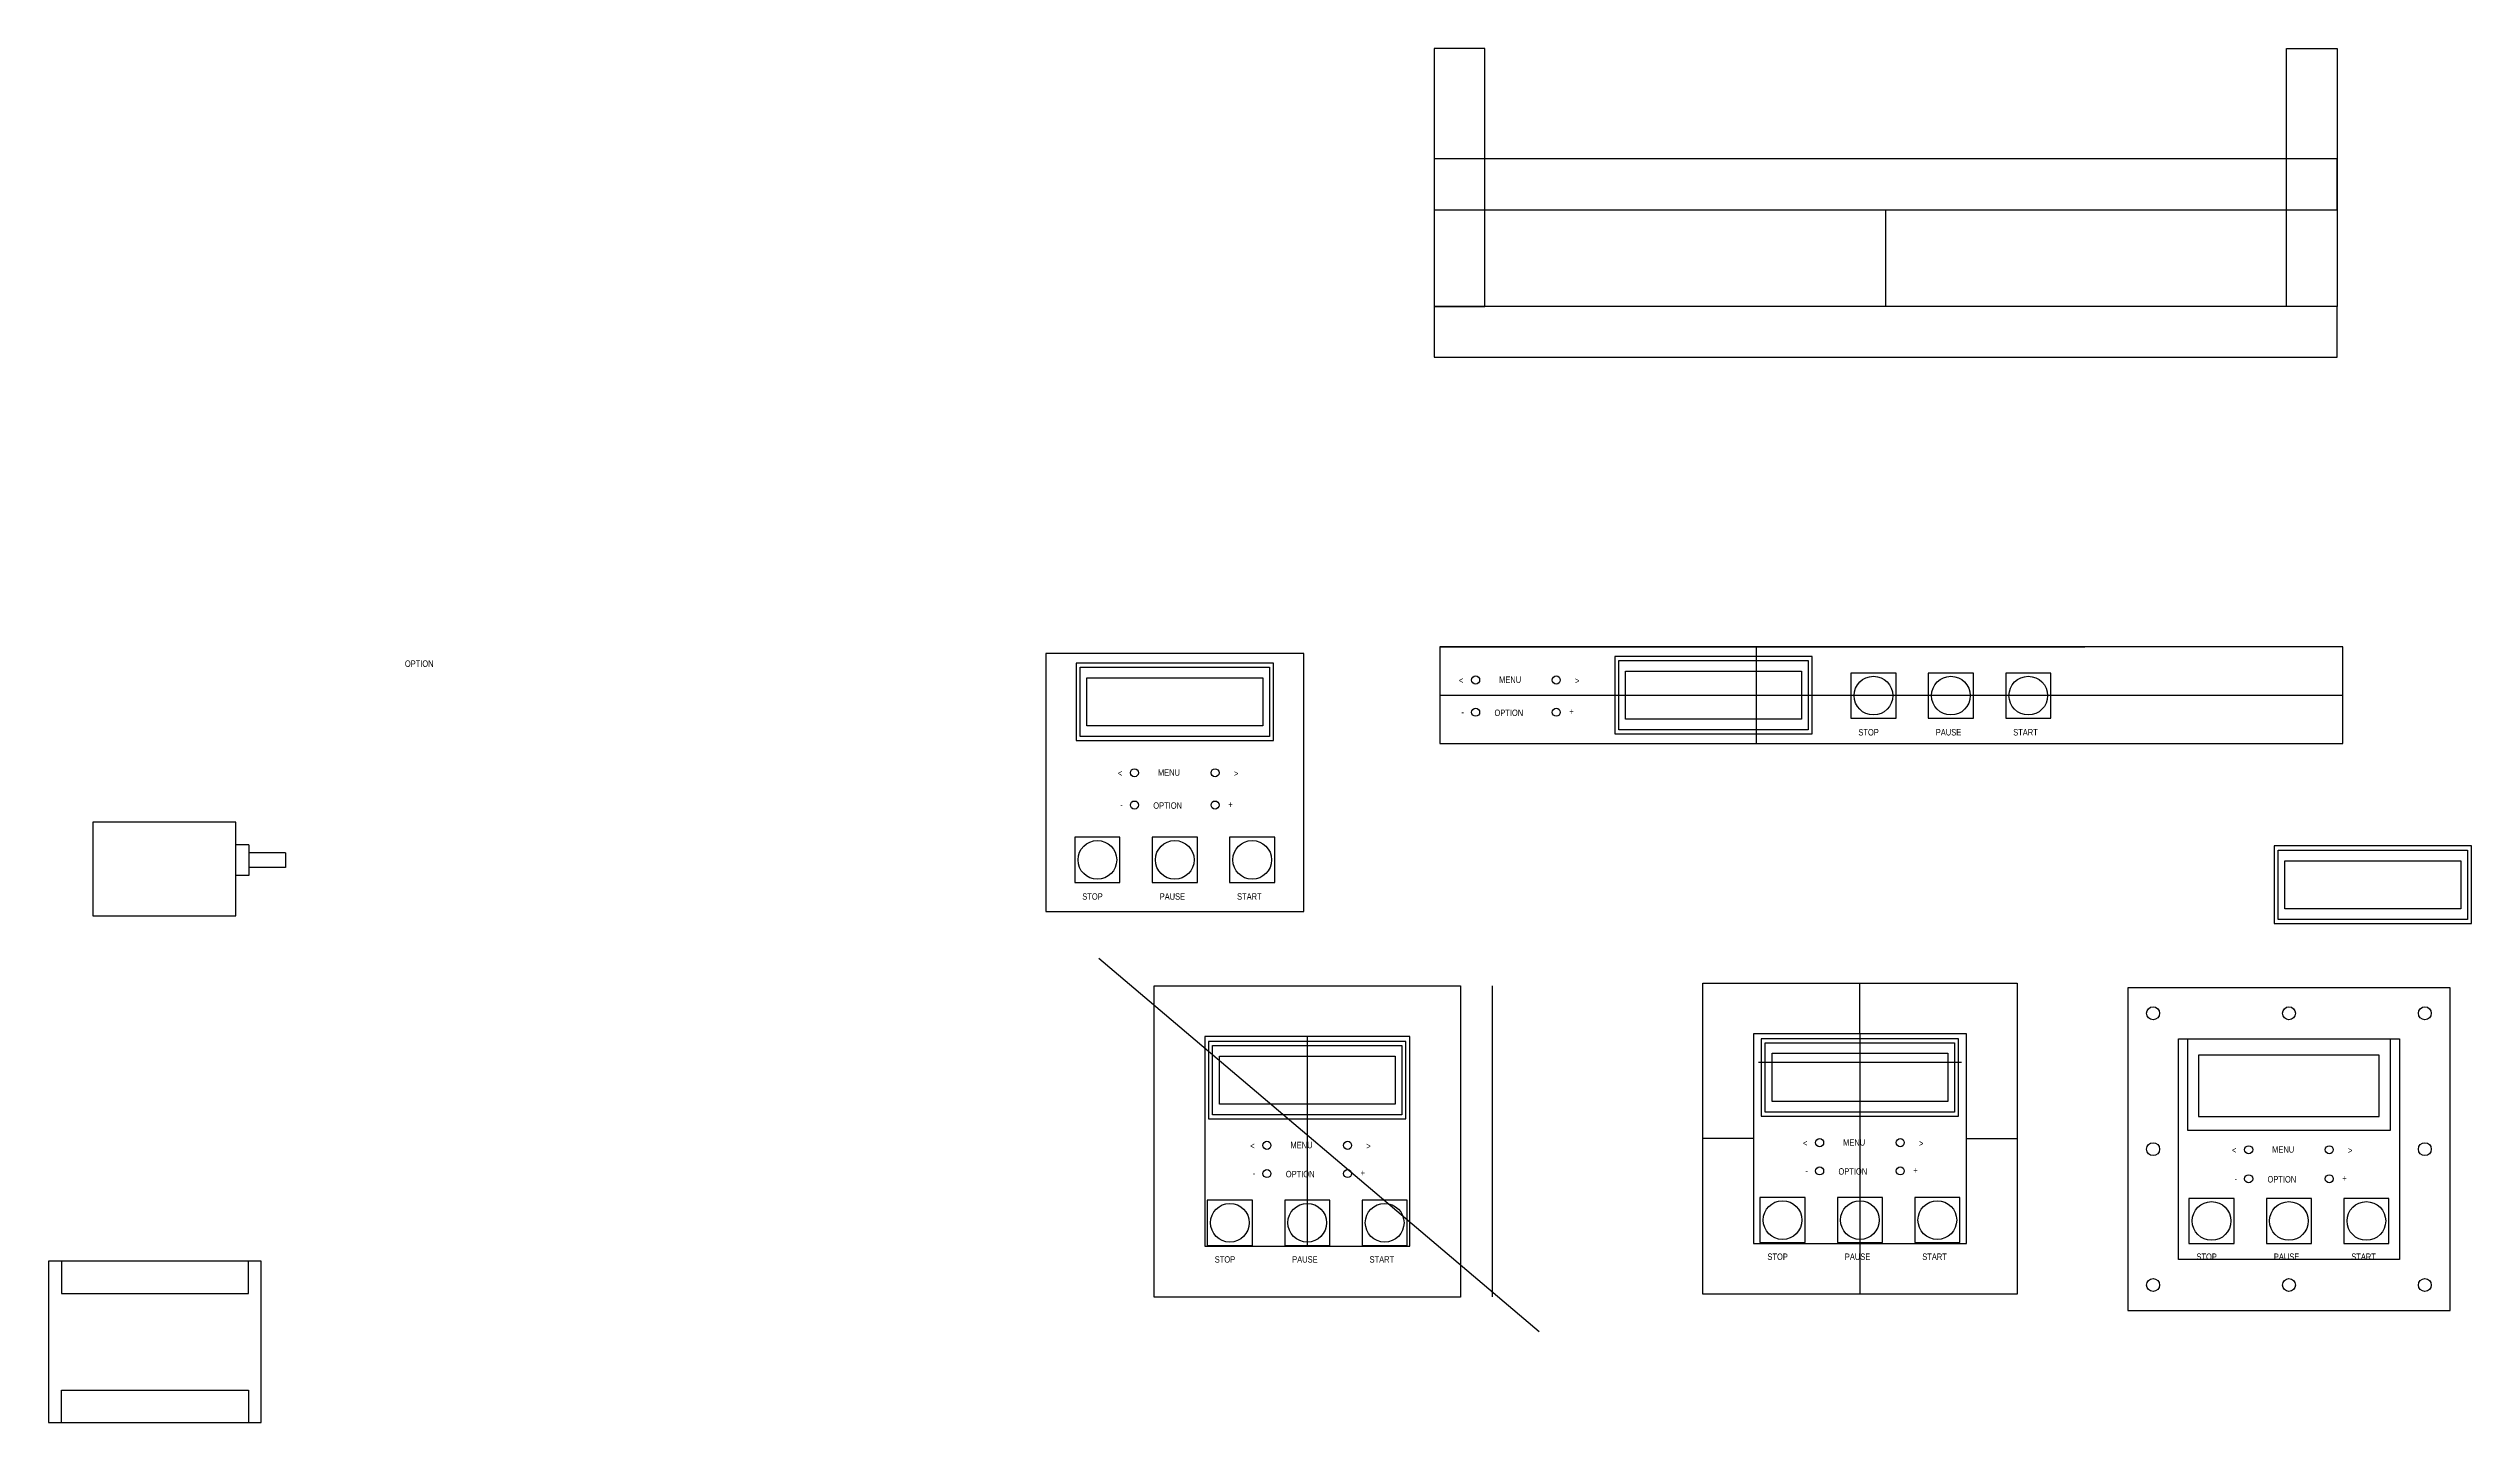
# Model space of a CAD drawing. Extents: x -0.7 to 72.2, y 19.8 to 46.9.
# Drawn here: x 34.62 to 72.19, y 22.98 to 44.29 of the extents above; entities that cross this region are included whole.
import ezdxf

# ---------------------------------------------------------------- set-up
doc = ezdxf.new("R2010")
doc.units = 0
doc.header["$MEASUREMENT"] = 0

# ---------------------------------------------------------------- blocks, each defined once
blk = doc.blocks.new('motor 1')
at = {"linetype": 'Continuous'}
for p, q in [((4.393, 46.469), (4.193, 46.469)), ((4.393, 46.469), (4.393, 45.994)), ((4.963, 46.347), (4.393, 46.347)), ((4.963, 46.347), (4.963, 46.117)), ((4.393, 45.994), (4.193, 45.994)), ((4.963, 46.117), (4.393, 46.117))]:
    blk.add_line(p, q, dxfattribs=at)
blk.add_lwpolyline([(1.973, 45.369), (4.193, 45.369), (4.193, 46.819), (1.973, 46.819)], close=True, dxfattribs=at)
blk = doc.blocks.new('wire spindlke')
at = {"linetype": 'Continuous'}
for p, q in [((40.014, 27.001), (40.014, 26.501)), ((42.914, 26.501), (42.914, 27.001)), ((40.014, 26.501), (42.914, 26.501)), ((40.014, 24.501), (40.014, 25.001)), ((40.014, 25.001), (42.914, 25.001)), ((42.914, 25.001), (42.914, 24.501))]:
    blk.add_line(p, q, dxfattribs=at)
blk.add_lwpolyline([(39.814, 27.001), (39.814, 24.501), (43.114, 24.501), (43.114, 27.001)], close=True, dxfattribs=at)

msp = doc.modelspace()

# ---------------------------------------------------------------- linework, layer by layer
at = {"color": 1, "linetype": 'Continuous'}
for p, q in [((63.104, 40.287), (63.104, 41.787)), ((56.191, 35.01), (66.191, 35.01)), ((61.097, 35.01), (61.097, 33.51)), ((56.191, 34.26), (70.191, 34.26)), ((50.908, 30.182), (57.733, 24.397)), ((57.001, 29.756), (57.001, 24.932)), ((62.705, 29.011), (62.705, 29.798)), ((54.137, 28.969), (54.137, 25.719)), ((62.705, 29.011), (62.705, 25.761)), ((61.13, 28.572), (64.28, 28.572)), ((61.055, 27.386), (60.268, 27.386)), ((64.356, 27.386), (65.143, 27.386)), ((62.705, 25.76), (62.705, 24.973))]:
    msp.add_line(p, q, dxfattribs=at)
for points in [[(56.104, 40.287), (56.891, 40.287), (56.891, 44.287), (56.104, 44.287)], [(70.104, 40.287), (69.317, 40.287), (69.317, 44.287), (70.104, 44.287)], [(56.104, 42.574), (56.104, 41.787), (70.104, 41.787), (70.104, 42.574)], [(56.104, 40.287), (56.104, 39.5), (70.104, 39.5), (70.104, 40.287)], [(56.191, 33.51), (70.191, 33.51), (70.191, 35.01), (56.191, 35.01)], [(50.083, 30.906), (54.083, 30.906), (54.083, 34.906), (50.083, 34.906)], [(51.762, 29.756), (56.512, 29.756), (56.512, 24.931), (51.762, 24.931)], [(60.268, 24.973), (60.268, 29.798), (65.143, 29.798), (65.143, 24.973)], [(66.856, 24.723), (71.856, 24.723), (71.856, 29.723), (66.856, 29.723)], [(52.549, 25.718), (55.725, 25.718), (55.725, 28.969), (52.549, 28.969)], [(61.055, 25.76), (64.356, 25.76), (64.356, 29.011), (61.055, 29.011)], [(67.643, 28.936), (71.069, 28.936), (71.069, 25.51), (67.643, 25.51)], [(67.956, 27.728), (70.756, 27.728), (70.756, 28.678), (67.956, 28.678)]]:
    msp.add_lwpolyline(points, close=True, dxfattribs=at)
at = {"color": 7}
for points in [[(50.553, 34.758), (50.553, 33.558), (53.613, 33.558), (53.613, 34.758)], [(58.904, 34.862), (58.904, 33.662), (61.964, 33.662), (61.964, 34.862)], [(61.797, 34.635), (61.797, 33.89), (59.072, 33.89), (59.072, 34.635)], [(53.446, 34.53), (53.446, 33.785), (50.721, 33.785), (50.721, 34.53)], [(69.127, 31.923), (69.127, 30.723), (72.187, 30.723), (72.187, 31.923)], [(72.019, 31.695), (72.019, 30.95), (69.294, 30.95), (69.294, 31.695)], [(61.175, 28.936), (61.175, 27.736), (64.235, 27.736), (64.235, 28.936)], [(52.607, 28.894), (52.607, 27.694), (55.667, 27.694), (55.667, 28.894)], [(55.5, 28.667), (55.5, 27.922), (52.775, 27.922), (52.775, 28.667)], [(64.068, 28.709), (64.068, 27.964), (61.343, 27.964), (61.343, 28.709)]]:
    msp.add_lwpolyline(points, close=True, dxfattribs=at)
at = {"color": 1}
for points in [[(53.551, 34.695), (53.551, 33.62), (50.616, 33.62), (50.616, 34.695)], [(61.902, 34.8), (61.902, 33.725), (58.967, 33.725), (58.967, 34.8)], [(72.124, 31.86), (72.124, 30.785), (69.189, 30.785), (69.189, 31.86)], [(55.605, 28.832), (55.605, 27.757), (52.67, 27.757), (52.67, 28.832)], [(64.173, 28.874), (64.173, 27.799), (61.238, 27.799), (61.238, 28.874)]]:
    msp.add_lwpolyline(points, close=True, dxfattribs=at)
at = {"color": 7, "linetype": 'ByBlock'}
for points in [[(62.565, 33.904), (63.265, 33.904), (63.265, 34.604), (62.565, 34.604)], [(63.765, 33.904), (64.465, 33.904), (64.465, 34.604), (63.765, 34.604)], [(64.965, 33.904), (65.665, 33.904), (65.665, 34.604), (64.965, 34.604)], [(50.533, 31.358), (51.233, 31.358), (51.233, 32.058), (50.533, 32.058)], [(51.733, 31.358), (52.433, 31.358), (52.433, 32.058), (51.733, 32.058)], [(52.933, 31.358), (53.633, 31.358), (53.633, 32.058), (52.933, 32.058)], [(52.587, 25.732), (53.287, 25.732), (53.287, 26.432), (52.587, 26.432)], [(53.787, 25.732), (54.487, 25.732), (54.487, 26.432), (53.787, 26.432)], [(54.987, 25.732), (55.687, 25.732), (55.687, 26.432), (54.987, 26.432)], [(61.155, 25.774), (61.855, 25.774), (61.855, 26.474), (61.155, 26.474)], [(62.355, 25.774), (63.055, 25.774), (63.055, 26.474), (62.355, 26.474)], [(63.555, 25.774), (64.255, 25.774), (64.255, 26.474), (63.555, 26.474)], [(67.806, 25.76), (68.506, 25.76), (68.506, 26.46), (67.806, 26.46)], [(69.006, 25.76), (69.706, 25.76), (69.706, 26.46), (69.006, 26.46)], [(70.206, 25.76), (70.906, 25.76), (70.906, 26.46), (70.206, 26.46)]]:
    msp.add_lwpolyline(points, close=True, dxfattribs=at)
at = {"color": 1, "linetype": 'Continuous'}
msp.add_lwpolyline([(67.781, 28.936), (67.781, 27.518), (70.931, 27.518), (70.931, 28.936)], dxfattribs=at)
for centre, radius in [((56.747, 34.496), 0.0625), ((57.997, 34.496), 0.0625), ((56.747, 33.996), 0.0625), ((57.997, 33.996), 0.0625), ((51.458, 33.058), 0.0625), ((52.708, 33.058), 0.0625), ((51.458, 32.558), 0.0625), ((52.708, 32.558), 0.0625), ((67.25, 29.33), 0.1), ((69.356, 29.33), 0.1), ((71.463, 29.33), 0.1), ((53.512, 27.282), 0.0625), ((54.762, 27.282), 0.0625), ((62.08, 27.324), 0.0625), ((63.33, 27.324), 0.0625), ((67.25, 27.223), 0.1), ((68.731, 27.214), 0.0625), ((69.981, 27.214), 0.0625), ((71.463, 27.223), 0.1), ((53.512, 26.844), 0.0625), ((54.762, 26.844), 0.0625), ((62.08, 26.886), 0.0625), ((63.33, 26.886), 0.0625), ((68.731, 26.764), 0.0625), ((69.981, 26.764), 0.0625), ((67.25, 25.117), 0.1), ((69.356, 25.117), 0.1), ((71.463, 25.117), 0.1)]:
    msp.add_circle(centre, radius, dxfattribs=at)
at = {"color": 1, "linetype": 'ByBlock'}
for centre in [(62.915, 34.254), (64.115, 34.254), (65.315, 34.254), (50.883, 31.708), (52.083, 31.708), (53.283, 31.708), (52.937, 26.082), (54.137, 26.082), (55.337, 26.082), (61.505, 26.124), (62.705, 26.124), (63.905, 26.124), (68.156, 26.11), (69.356, 26.11), (70.556, 26.11)]:
    msp.add_circle(centre, 0.3, dxfattribs=at)

# ---------------------------------------------------------------- block references
at = {"linetype": 'Continuous'}
for name, p in [('motor 1', (33.336, -14.529)), ('wire spindlke', (-5.192, -1.516))]:
    msp.add_blockref(name, p, dxfattribs=at)

# ---------------------------------------------------------------- texts
at = {"color": 2, "linetype": 'ByBlock', "char_height": 0.1, "width": 10.93495, "attachment_point": 1}
for s, insert in [('{\\fBankGothic|b0|i0|c0|p34;\\W0.8;OPTION}', (40.147, 34.8)), ('{\\fBankGothic|b0|i0|c0|p34;\\W0.8;<}', (56.489, 34.54)), ('{\\fBankGothic|b0|i0|c0|p34;\\W0.8;MENU}', (57.111, 34.551)), ('{\\fBankGothic|b0|i0|c0|p34;\\W0.8;>}', (58.288, 34.536)), ('{\\fBankGothic|b0|i0|c0|p34;\\W0.8;-}', (56.528, 34.049)), ('{\\fBankGothic|b0|i0|c0|p34;\\W0.8;OPTION}', (57.039, 34.038)), ('{\\fBankGothic|b0|i0|c0|p34;\\W0.8;+}', (58.199, 34.056)), ('{\\fBankGothic|b0|i0|c0|p34;\\W0.8;STOP}', (62.681, 33.736)), ('{\\fBankGothic|b0|i0|c0|p34;\\W0.8;PAUSE}', (63.881, 33.736)), ('{\\fBankGothic|b0|i0|c0|p34;\\W0.8;START}', (65.081, 33.736)), ('{\\fBankGothic|b0|i0|c0|p34;\\W0.8;<}', (51.201, 33.101)), ('{\\fBankGothic|b0|i0|c0|p34;\\W0.8;MENU}', (51.822, 33.112)), ('{\\fBankGothic|b0|i0|c0|p34;\\W0.8;>}', (52.999, 33.098)), ('{\\fBankGothic|b0|i0|c0|p34;\\W0.8;-}', (51.239, 32.611)), ('{\\fBankGothic|b0|i0|c0|p34;\\W0.8;OPTION}', (51.75, 32.6)), ('{\\fBankGothic|b0|i0|c0|p34;\\W0.8;+}', (52.911, 32.617)), ('{\\fBankGothic|b0|i0|c0|p34;\\W0.8;STOP}', (50.649, 31.19)), ('{\\fBankGothic|b0|i0|c0|p34;\\W0.8;PAUSE}', (51.849, 31.19)), ('{\\fBankGothic|b0|i0|c0|p34;\\W0.8;START}', (53.049, 31.19)), ('{\\fBankGothic|b0|i0|c0|p34;\\W0.8;<}', (53.254, 27.325)), ('{\\fBankGothic|b0|i0|c0|p34;\\W0.8;MENU}', (53.876, 27.337)), ('{\\fBankGothic|b0|i0|c0|p34;\\W0.8;>}', (55.053, 27.322)), ('{\\fBankGothic|b0|i0|c0|p34;\\W0.8;<}', (61.823, 27.367)), ('{\\fBankGothic|b0|i0|c0|p34;\\W0.8;MENU}', (62.444, 27.378)), ('{\\fBankGothic|b0|i0|c0|p34;\\W0.8;>}', (63.621, 27.364)), ('{\\fBankGothic|b0|i0|c0|p34;\\W0.8;<}', (68.473, 27.258)), ('{\\fBankGothic|b0|i0|c0|p34;\\W0.8;MENU}', (69.095, 27.269)), ('{\\fBankGothic|b0|i0|c0|p34;\\W0.8;>}', (70.272, 27.254)), ('{\\fBankGothic|b0|i0|c0|p34;\\W0.8;-}', (53.293, 26.898)), ('{\\fBankGothic|b0|i0|c0|p34;\\W0.8;OPTION}', (53.804, 26.887)), ('{\\fBankGothic|b0|i0|c0|p34;\\W0.8;+}', (54.965, 26.904)), ('{\\fBankGothic|b0|i0|c0|p34;\\W0.8;-}', (61.861, 26.939)), ('{\\fBankGothic|b0|i0|c0|p34;\\W0.8;OPTION}', (62.372, 26.928)), ('{\\fBankGothic|b0|i0|c0|p34;\\W0.8;+}', (63.533, 26.945)), ('{\\fBankGothic|b0|i0|c0|p34;\\W0.8;-}', (68.512, 26.817)), ('{\\fBankGothic|b0|i0|c0|p34;\\W0.8;OPTION}', (69.023, 26.806)), ('{\\fBankGothic|b0|i0|c0|p34;\\W0.8;+}', (70.184, 26.823)), ('{\\fBankGothic|b0|i0|c0|p34;\\W0.8;STOP}', (52.703, 25.564)), ('{\\fBankGothic|b0|i0|c0|p34;\\W0.8;PAUSE}', (53.903, 25.564)), ('{\\fBankGothic|b0|i0|c0|p34;\\W0.8;START}', (55.103, 25.564)), ('{\\fBankGothic|b0|i0|c0|p34;\\W0.8;STOP}', (61.271, 25.606)), ('{\\fBankGothic|b0|i0|c0|p34;\\W0.8;PAUSE}', (62.471, 25.606)), ('{\\fBankGothic|b0|i0|c0|p34;\\W0.8;START}', (63.671, 25.606)), ('{\\fBankGothic|b0|i0|c0|p34;\\W0.8;STOP}', (67.922, 25.606)), ('{\\fBankGothic|b0|i0|c0|p34;\\W0.8;PAUSE}', (69.122, 25.606)), ('{\\fBankGothic|b0|i0|c0|p34;\\W0.8;START}', (70.322, 25.606))]:
    msp.add_mtext(s, dxfattribs=dict(at, insert=insert))

doc.saveas('drawing.dxf')
